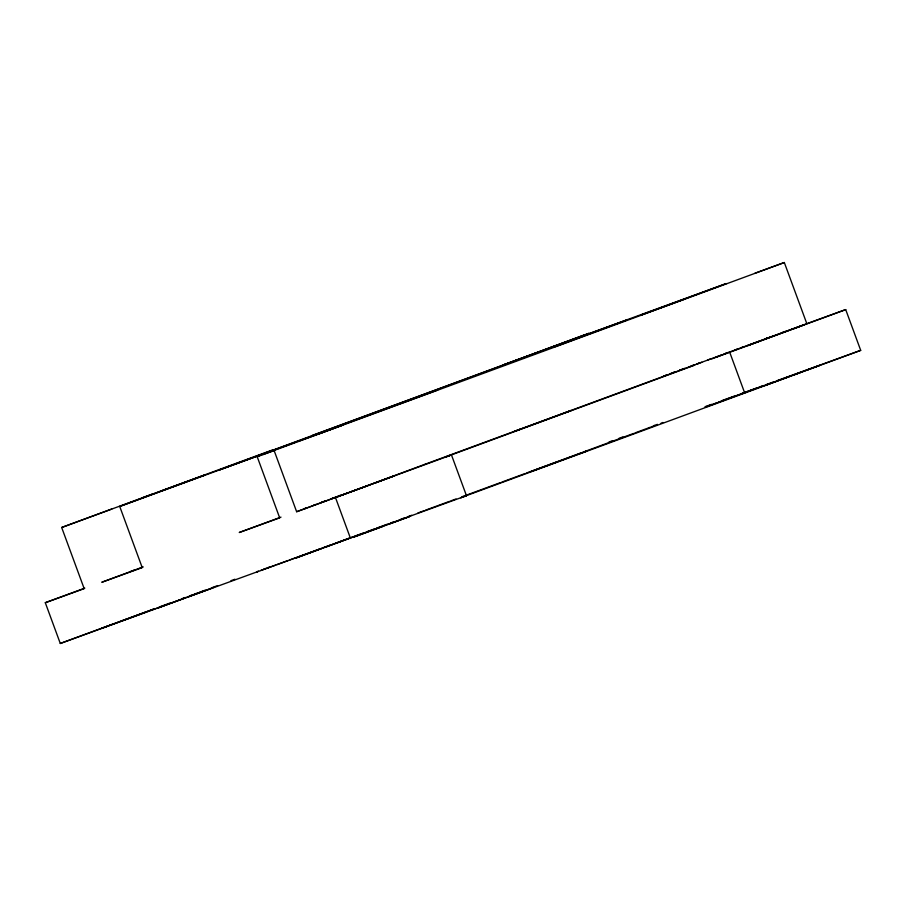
<?xml version="1.0" encoding="UTF-8"?>
<svg xmlns="http://www.w3.org/2000/svg" width="906" height="906" viewBox="0 0 906 906"><rect width="100%" height="100%" fill="white"/><g stroke="black" fill="none" stroke-linecap="round" stroke-linejoin="round"><path stroke-width="1.36" d="M664.268 375.911L663.26 376.307L666.057 375.31M157.825 607.688L156.908 607.994M762.682 386.001L759.749 387.111M763.18 386.149L808.809 369.331M256.964 571.788L258.051 571.358M142.978 566.963L101.789 582.264L142.231 567.62L119.728 506.465L123.205 505.174M280.996 517.122L239.241 532.501L279.682 517.858L257.191 456.703L259.728 455.763M661.063 423.193L662.954 422.479M402.434 403.159L262.887 454.597M424.925 464.314L337.712 496.692L367.949 485.616M402.581 403.113L784.324 262.525L806.827 323.669L845.706 309.603L860.7 350.362L460.701 497.734L466.465 495.673L451.46 454.914L445.707 456.975L694.755 365.129M425.073 464.257L721.335 355.05M263.759 569.195L266.07 568.334M140.396 567.824L142.82 566.918M665.457 375.469L667.835 374.574M267.123 567.937L270.294 566.76M646.975 428.47L650.712 427.077M651.765 426.692L654.936 425.503M586.284 334.246L588.809 333.306L219.184 469.999L294.552 442.581M723.747 284.484L726.272 283.544L548.107 348.538M330.645 498.991L334.801 497.451M521.312 428.798L514.212 431.449L571.176 410.486L564.087 413.136M670.191 373.702L674.868 371.97L672.478 372.978M741.629 347.508L743.713 346.738M108.471 625.797L101.37 628.447L145.617 612.218M151.234 610.134L155.402 608.594M209.218 589.138L212.344 587.983M349.807 538.221L326.013 546.998M535.276 469.954L529.217 472.219L530.644 471.709M633.611 433.442L583.102 452.128M634.891 432.966L645.729 428.934M579.081 453.906L586.182 451.245L531.731 471.313M711.776 404.699L705.717 406.964L707.144 406.454M755.593 388.651L758.707 387.496M765.604 385.243L774.256 382.038M466.465 495.673L60.294 643.475L45.3 602.705L84.179 588.64L61.676 527.485L111.8 509.013M584.279 334.994L503.306 364.925L626.816 320.011L554.393 346.975M124.269 504.778L205.243 474.846L160.441 491.233M272.91 449.806L61.676 527.485M312.174 435.446L541.256 351.166M317.723 434.37L342.706 425.084L297.893 441.471M721.731 285.231L640.757 315.163L685.57 298.776M754.981 273.204L784.324 262.525M45.3 602.705L84.824 588.141M130.623 571.448L135.119 569.783M321.675 502.309L325.016 501.075M724.619 353.782L728.277 352.434M303.589 509.036L306.194 508.073M313.453 505.333L315.888 504.438M320.554 502.773L325.775 500.859M331.018 498.923L336.285 496.975M679.659 370.192L684.562 368.38M723.973 354.076L806.827 323.669M774.381 335.696L765.74 338.685L768.345 337.598M257.191 456.703L274.133 450.576L296.636 511.72L346.749 493.249M350.429 491.969L394.676 475.729L375.265 482.932M734.97 349.965L738.345 348.719M296.636 511.72L451.46 454.914M711.935 358.833L845.706 309.603M760.383 340.86L747.665 345.594L804.63 324.62L791.912 329.354M109.592 625.378L114.088 623.724M60.294 643.475L155.164 608.504M159.116 607.054L169.66 603.17M122.004 620.803L128.097 618.56M171.03 603.102L158.312 607.835L198.335 593.056M172.151 602.694L185.039 597.949M208.176 589.523L196.987 593.657M230.951 580.701L234.914 579.24M188.561 596.76L195.866 594.064M314.065 551.29L295.775 558.073L304.133 555.027M315.186 550.871L321.279 548.628M500.565 482.57L462.411 496.624M501.811 482.117L513.034 477.983M514.268 477.53L525.299 473.464M526.499 473.023L537.303 469.036M538.606 468.549L547.711 465.197M549.013 464.721L581.845 452.592M725.128 399.773L739.874 394.348M536.307 469.557L547.507 465.424M548.628 465.016L555.933 462.32M712.818 404.314L717.314 402.66M718.435 402.241L724.019 400.18M748.854 391.143L728.537 398.629M390.26 523.691L409.671 516.499L352.706 537.462L354.133 536.952M749.964 390.735L754.46 389.07M775.377 381.63L789.386 376.466M792.909 375.277L800.213 372.593M806.906 370.124L819.624 365.39L810.043 368.878M142.117 497.847L152.435 494.053M437.711 389.999L119.728 506.465M684.517 368.572L679.693 370.339M689.375 366.794L694.223 365.005M785.264 331.494L782.75 332.423L785.309 331.46M696.748 364.087L701.776 362.241M707.665 360.022L711.187 358.719M303.589 508.968L306.058 508.051M337.881 496.205L340.305 495.31M716.08 357.1L726.397 353.306M129.332 618.107L135.526 615.82M136.704 615.389L153.635 609.183M199.331 592.309L205.096 590.202M211.245 587.949L217.678 585.582M194.065 594.245L198.018 592.796M748.152 391.301L756.77 388.153M199.513 592.626L205.696 590.361M741.051 393.917L746.918 391.754M727.359 399.059L708.243 406.058M376.76 528.096L387.247 524.246M390.871 522.921L394.495 521.584M400.565 519.353L404.269 517.994M407.96 516.635L411.664 515.276M417.926 512.977L424.178 510.678M425.446 510.214L436.851 506.024M438.119 505.548L449.603 501.335M450.882 500.859L456.012 498.98M328.685 545.899L305.356 554.585M329.931 545.446L340.973 541.222M342.242 540.757L352.898 536.85M354.133 536.397L362.751 533.238M366.534 531.856L375.446 528.583M336.975 542.864L343.148 540.599M382.955 526.386L355.231 536.556M696.646 364.053L699.092 363.159M608.991 442.003L612.66 440.667M618.979 438.357L622.943 436.907M189.365 595.967L192.887 594.676M182.015 598.651L185.334 597.439M206.919 589.908L210.577 588.572M304.676 554.517L313.227 551.38M314.529 550.905L321.064 548.515M322.366 548.039L330.837 544.936M288.108 560.565L276.896 564.653M289.433 560.078L295.515 557.858M296.726 557.417L303.351 554.993M344.371 540.146L348.04 538.81M692.15 365.696L694.324 364.903M757.994 387.7L761.255 386.511M211.676 588.175L213.85 587.382M275.594 565.118L267.247 568.153M349.127 538.413L351.313 537.62M705.004 406.726L711.618 404.336M722.218 400.497L734.132 396.182M742.082 393.306L756.646 388.028M759.296 387.077L763.611 385.514M765.083 384.982L774.211 381.675M776.816 380.735L860.7 350.362M653.747 425.684L657.439 424.359M266.013 568.594L260.645 570.531M258.527 571.29L256.681 571.913M729.749 352.332L744.743 393.102M335.514 497.643L350.509 538.413"/></g></svg>
